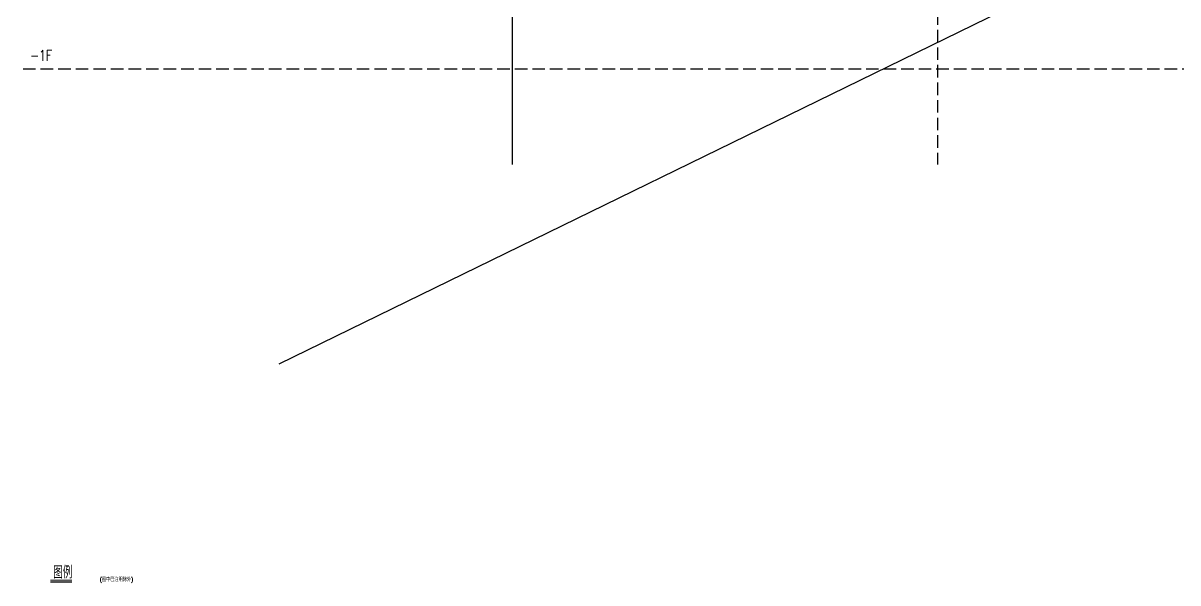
# Model space of a CAD drawing. Extents: x -336391 to 664021, y -458009 to -178412.
# Drawn here: x 71231 to 186304, y -314931 to -259207 of the extents above; entities that cross this region are included whole.
import ezdxf

# ---------------------------------------------------------------- set-up
doc = ezdxf.new("R2010")
doc.units = 0
doc.header["$LTSCALE"] = 1000
doc.header["$MEASUREMENT"] = 0
doc.linetypes.add('DASH', pattern=[0.35, 0.25, -0.1])
for name, color, linetype in [('AXIS', 3, 'CONTINUOUS'), ('EQUIP', 3, 'CONTINUOUS'), ('STAIR', 4, 'CONTINUOUS'), ('电气-设备标注', 4, 'CONTINUOUS')]:
    doc.layers.add(name, color=color, linetype=linetype)
doc.styles.add('HZ', font='tjromans.shx', dxfattribs={"width": 0.75, "bigfont": 'tjhztxt.shx'})
doc.styles.add('TJ-HZ1', font='tj-romans1.shx', dxfattribs={"width": 0.7, "height": 650, "bigfont": 'tjhztxt.shx'})

msp = doc.modelspace()

# ---------------------------------------------------------------- linework, layer by layer
at = {"layer": 'EQUIP'}
for p, q in [((323102.3, -182721.2), (96702.7, -293152.7)), ((119964.8, -209120.4), (119964.8, -273275.8))]:
    msp.add_line(p, q, dxfattribs=at)
at = {"layer": 'STAIR', "linetype": 'DASH', "ltscale": 5}
for p, q in [((162335.5, -209120.4), (162335.5, -273275.8)), ((71230.9, -263759.2), (343902.3, -263759.2))]:
    msp.add_line(p, q, dxfattribs=at)
at = {"layer": '电气-设备标注', "color": 4}
msp.add_line((73953.4, -314815), (76090.3, -314815), dxfattribs=at)
at = {"layer": '电气-设备标注', "color": 4, "const_width": 125}
msp.add_lwpolyline([(73953.4, -314657.3), (76090.3, -314657.3)], dxfattribs=at)

# ---------------------------------------------------------------- texts
at = {"layer": 'AXIS', "color": 7, "style": 'HZ', "width": 0.75}
msp.add_text('-1F', height=1066.67, dxfattribs=at).set_placement((71930.2, -262962.9))
at = {"layer": '电气-设备标注', "color": 4, "style": 'TJ-HZ1', "width": 0.7}
msp.add_text('图例', height=1250, dxfattribs=at).set_placement((74220.9, -314497.5))
at = {"layer": '电气-设备标注', "ltscale": 2, "style": 'HZ', "width": 0.8}
msp.add_text('(图中已注明除外)', height=400, dxfattribs=at).set_placement((78866.5, -314797.8))

doc.saveas('drawing.dxf')
